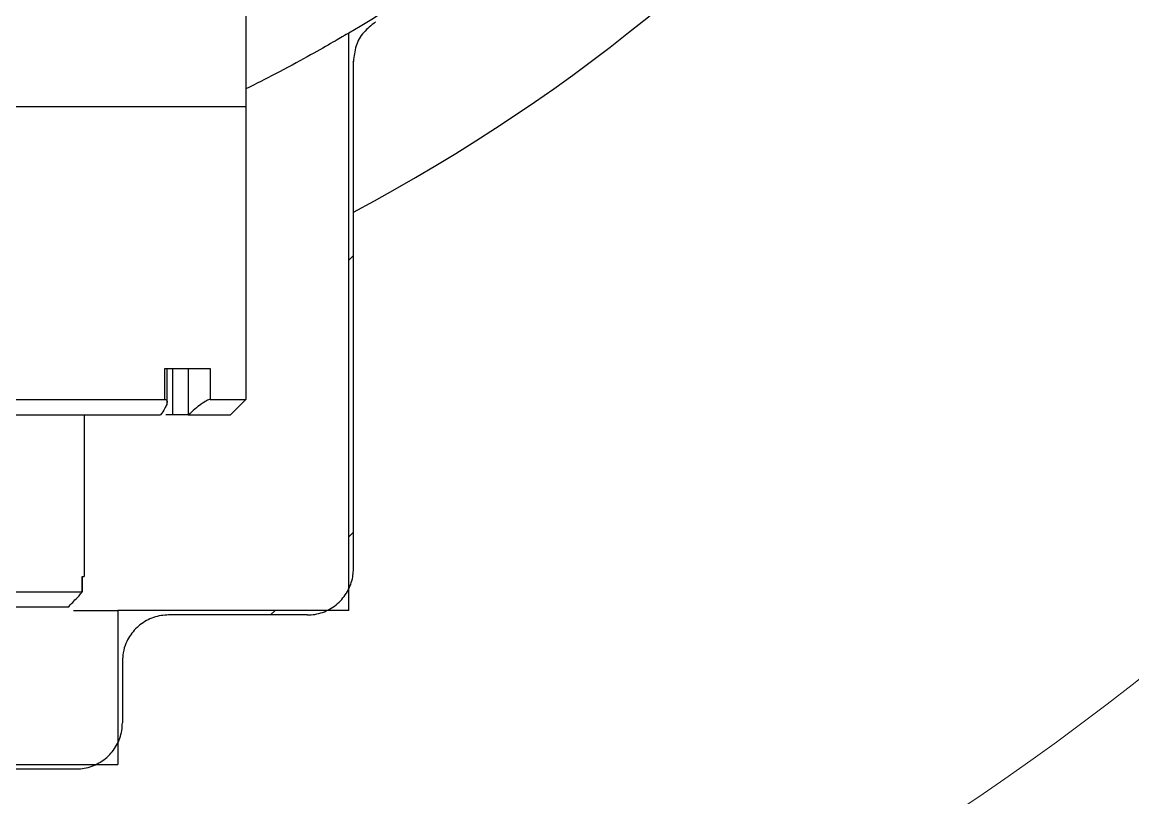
# Model space of a CAD drawing. Header units: millimetres. Extents: x 2 to 1187, y 2 to 839.
# Drawn here: x 187.47 to 205.5, y 420.16 to 432.75 of the extents above; entities that cross this region are included whole.
import ezdxf

# ---------------------------------------------------------------- set-up
doc = ezdxf.new("R2010")
doc.units = ezdxf.units.MM

# ---------------------------------------------------------------- blocks, each defined once
blk = doc.blocks.new('SW_HATCH_1')
at = {"color": 0, "linetype": 'Continuous', "lineweight": 18}
for p, q in [((25.587, -50.745), (25.662, -50.67)), ((25.587, -55.235), (25.662, -55.16)), ((24.317, -56.505), (24.392, -56.43))]:
    blk.add_line(p, q, dxfattribs=at)

msp = doc.modelspace()

# ---------------------------------------------------------------- linework, layer by layer
at = {"color": 7, "linetype": 'Continuous', "lineweight": 25}
for p, q in [((191.0979, 435.1266), (191.0979, 431.3766)), ((192.7694, 423.2016), (192.7694, 432.5759)), ((192.8336, 432.1036), (192.8444, 432.1106)), ((192.8444, 423.8766), (192.8444, 432.1106)), ((192.8479, 423.8766), (192.8479, 432.1029)), ((191.0979, 431.3766), (191.0979, 426.6266)), ((189.7792, 427.1266), (190.5178, 427.1266)), ((189.7792, 426.6266), (189.7792, 427.1266)), ((189.8195, 426.5819), (189.8195, 427.1266)), ((189.906, 427.1266), (189.906, 426.3766)), ((190.1616, 427.1266), (190.1616, 426.3766)), ((190.5178, 427.1266), (190.5178, 426.6266)), ((191.0979, 426.6266), (190.8479, 426.3766)), ((188.4729, 426.3766), (188.4729, 423.7516)), ((189.906, 426.3766), (189.8005, 426.3766)), ((190.1616, 426.3766), (190.1663, 426.3766)), ((192.8444, 423.8766), (192.8479, 423.8766)), ((188.4368, 423.7516), (188.4729, 423.7516)), ((188.4368, 423.5016), (188.4368, 423.7516)), ((188.4378, 423.7516), (188.4378, 423.5006)), ((188.4378, 423.5006), (188.4368, 423.5016)), ((188.299, 423.2016), (189.018, 423.2016)), ((189.018, 423.2016), (189.018, 420.7016)), ((192.7694, 423.2016), (189.018, 423.2016)), ((192.0942, 423.1266), (189.8434, 423.1266)), ((189.0931, 422.3766), (189.0931, 421.3766)), ((189.0979, 422.3766), (189.0931, 422.3766)), ((189.0979, 421.3766), (189.0979, 422.3766)), ((189.0931, 421.3766), (189.0979, 421.3766)), ((169.1778, 420.7016), (189.018, 420.7016)), ((169.8531, 420.6266), (188.3427, 420.6266))]:
    msp.add_line(p, q, dxfattribs=at)
at = {"color": 7, "linetype": 'Continuous', "lineweight": 18}
msp.add_circle((179.0979, 455.6266), 42.7508, dxfattribs=at)
at = {"color": 7, "linetype": 'Continuous', "lineweight": 25}
for radius, start, end in [(56.25, 154.83497, 352.33774), (29.375, 297.91007, 345.2075), (26.8, 300.67247, 315.52076)]:
    msp.add_arc((179.0979, 455.6266), radius, start, end, dxfattribs=at)
for points, knots in [([(193.201, 432.7493), (193.1338, 432.698), (192.9995, 432.5953), (192.8706, 432.366), (192.8532, 432.1963), (192.8444, 432.1106)], [0, 0, 0, 0, 0.3313689, 0.6627392, 1, 1, 1, 1]), ([(192.7658, 432.5738), (192.755, 432.5675), (192.7328, 432.5543), (192.4954, 432.414), (192.1134, 432.1976), (191.6505, 431.9437), (191.2606, 431.7475), (191.0979, 431.6656)], [0, 0, 0, 0, 0.20296264, 0.41715826, 0.63217682, 0.84652406, 1, 1, 1, 1]), ([(189.7792, 426.6266), (189.7876, 426.6254), (189.8048, 426.6232), (189.823, 426.6009), (189.8177, 426.5522), (189.7797, 426.471), (189.7367, 426.4101), (189.713, 426.3766)], [0, 0, 0, 0, 0.1142717, 0.2336665, 0.4962818, 0.7227324, 1, 1, 1, 1]), ([(190.5178, 426.6266), (190.51, 426.6254), (190.4941, 426.623), (190.4454, 426.5997), (190.369, 426.5493), (190.2675, 426.4688), (190.2005, 426.4077), (190.1663, 426.3766)], [0, 0, 0, 0, 0.12097559, 0.24548264, 0.49642843, 0.74297747, 1, 1, 1, 1]), ([(192.0942, 423.1266), (192.1154, 423.1271), (192.2206, 423.1299), (192.4077, 423.1798), (192.6209, 423.3223), (192.774, 423.5279), (192.8381, 423.7245), (192.843, 423.8425), (192.8444, 423.8766)], [0, 0, 0, 0, 0.0542344, 0.2689771, 0.4837044, 0.6983859, 0.9130115, 1, 1, 1, 1]), ([(188.2063, 423.2516), (188.2329, 423.2784), (188.2863, 423.3322), (188.3597, 423.4085), (188.4093, 423.4624), (188.4341, 423.4922), (188.4366, 423.4979), (188.4378, 423.5006)], [0, 0, 0, 0, 0.2490305, 0.4989396, 0.7485664, 0.8777459, 1, 1, 1, 1]), ([(189.8434, 423.1266), (189.8027, 423.1246), (189.6779, 423.1184), (189.4765, 423.0465), (189.2749, 422.8882), (189.1554, 422.6978), (189.1009, 422.5216), (189.0956, 422.4227), (189.0931, 422.3766)], [0, 0, 0, 0, 0.1040014, 0.318658, 0.5332991, 0.7478691, 0.8821438, 1, 1, 1, 1]), ([(188.3427, 420.6266), (188.3552, 420.6268), (188.4518, 420.6283), (188.6319, 420.6692), (188.8501, 420.8045), (189.0102, 421.0046), (189.0844, 421.2073), (189.0909, 421.3339), (189.0931, 421.3766)], [0, 0, 0, 0, 0.0320575, 0.2469039, 0.4617226, 0.6764534, 0.8910765, 1, 1, 1, 1])]:
    msp.add_open_spline(points, degree=3, knots=knots, dxfattribs=at)
for points in [[(191.0979, 431.3766), (191.0781, 431.3766), (191.0384, 431.3766), (190.7197, 431.3766), (190.2168, 431.3766), (189.5197, 431.3766), (188.6454, 431.3766), (187.6074, 431.3766), (186.4239, 431.3766), (185.1151, 431.3766), (183.7032, 431.3766), (182.2126, 431.3766), (180.6687, 431.3766), (179.6215, 431.3766), (179.0979, 431.3766)], [(184.5668, 426.6266), (185.11, 426.6266), (186.1963, 426.6266), (187.613, 426.6266), (188.8507, 426.6266), (189.4697, 426.6266), (189.7792, 426.6266)], [(190.5178, 426.6266), (190.6866, 426.6266), (191.0241, 426.6266), (191.0733, 426.6266), (191.0979, 426.6266)], [(184.1359, 426.3766), (184.7275, 426.3766), (185.9107, 426.3766), (187.4416, 426.3766), (188.7613, 426.3766), (189.3958, 426.3766), (189.713, 426.3766)], [(190.1616, 426.3766), (190.1381, 426.3766), (190.0913, 426.3766), (190.0235, 426.3766), (189.96, 426.3766), (189.924, 426.3766), (189.906, 426.3766)], [(190.1663, 426.3766), (190.3645, 426.3766), (190.7608, 426.3766), (190.8189, 426.3766), (190.8479, 426.3766)], [(184.4791, 423.5016), (184.7518, 423.5016), (185.2971, 423.5016), (186.0244, 423.5016), (186.6742, 423.5016), (187.2328, 423.5016), (187.6958, 423.5016), (188.0546, 423.5016), (188.3152, 423.5016), (188.3963, 423.5016), (188.4368, 423.5016)], [(188.2063, 423.2516), (188.1732, 423.2516), (188.1072, 423.2516), (187.8547, 423.2516), (187.4938, 423.2516), (187.0179, 423.2516), (186.4369, 423.2516), (185.7561, 423.2516), (184.9911, 423.2516), (184.4163, 423.2516), (184.129, 423.2516)]]:
    msp.add_open_spline(points, degree=3, dxfattribs=at)

# ---------------------------------------------------------------- block references
at = {"color": 7, "linetype": 'Continuous', "lineweight": 18}
msp.add_blockref('SW_HATCH_1', (167.1822, 479.6319), dxfattribs=at)

doc.saveas('drawing.dxf')
